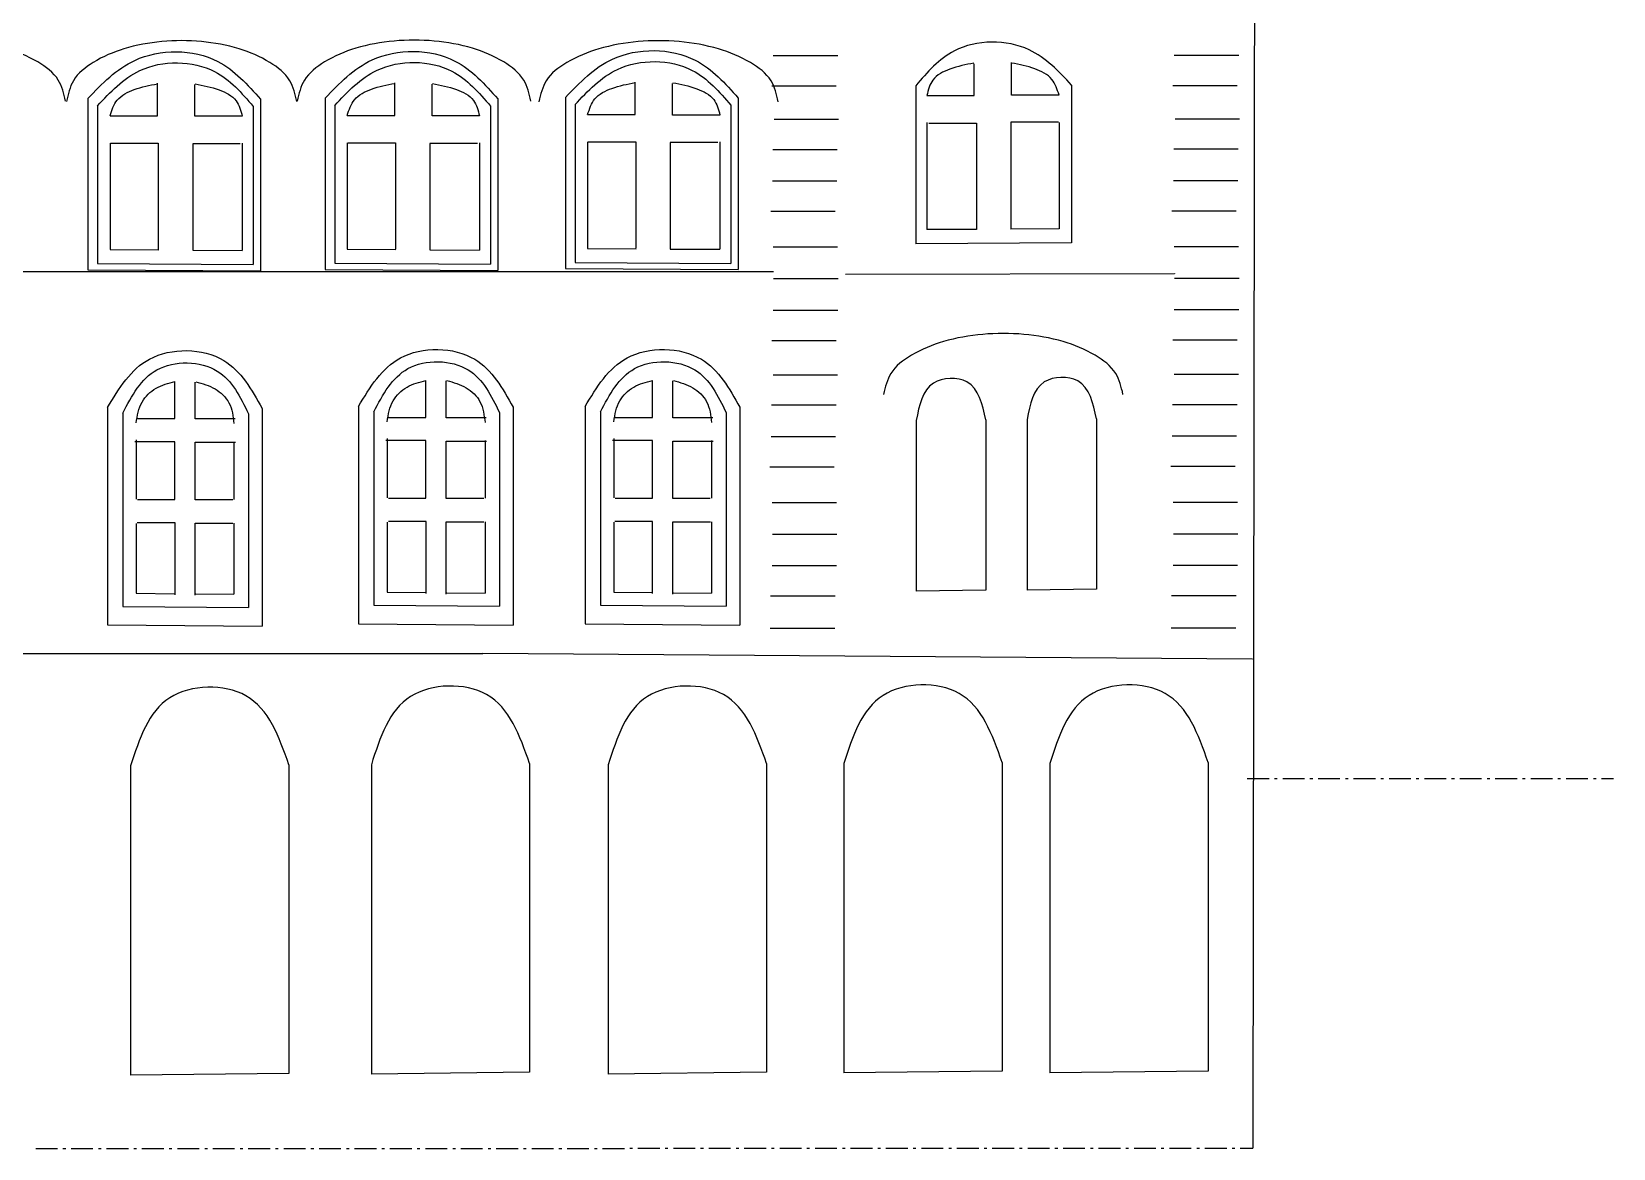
# Model space of a CAD drawing. Extents: x -12 to 217, y 107 to 256.
# Drawn here: x 100.7 to 216.7, y 106.9 to 188.9 of the extents above; entities that cross this region are included whole.
import ezdxf

# ---------------------------------------------------------------- set-up
doc = ezdxf.new("R2010")
doc.units = 0
doc.layers.add('Layer_1', color=7, linetype='CONTINUOUS')

msp = doc.modelspace()

# ---------------------------------------------------------------- linework, layer by layer
at = {"layer": 'Layer_1', "color": 7}
for points in [[(190.41545, 196.85167), (190.41545, 196.85167), (190.28047, 106.86639)], [(166.36117, 184.18014), (169.84542, 184.18014), (169.84542, 186.50401)], [(176.06646, 184.21765), (172.58221, 184.21765), (172.58221, 186.61026)], [(106.41517, 182.69355), (109.89942, 182.69355), (109.89942, 185.08616)], [(116.12046, 182.65604), (112.63621, 182.65604), (112.63621, 184.97991)], [(123.82624, 182.72058), (127.31049, 182.72058), (127.31049, 185.11319)], [(133.53153, 182.68307), (130.04728, 182.68307), (130.04728, 185.00695)], [(141.4694, 182.78007), (144.95365, 182.78007), (144.95365, 185.17268)], [(151.17469, 182.74256), (147.69044, 182.74256), (147.69044, 185.06643)], [(166.36117, 182.20765), (166.36117, 174.3301)], [(166.51328, 182.1618), (169.99753, 182.1618), (169.99753, 174.34578), (166.36117, 174.33008)], [(166.51328, 182.1618), (169.99753, 182.1618), (169.99753, 174.34578)], [(176.06646, 182.21008), (176.06646, 174.38958), (172.49306, 174.36768)], [(176.02086, 182.21415), (172.53661, 182.21415), (172.53661, 174.39813)], [(106.41517, 180.68598), (106.41517, 172.86548), (109.98857, 172.84358)], [(106.46077, 180.69005), (109.94502, 180.69005), (109.94502, 172.87403)], [(115.96835, 180.6377), (112.4841, 180.6377), (112.4841, 172.82168)], [(115.96835, 180.6377), (112.4841, 180.6377), (112.4841, 172.82168), (116.12046, 172.80598)], [(116.12046, 180.68355), (116.12046, 172.806)], [(123.82624, 180.71301), (123.82624, 172.89252), (127.39964, 172.87062)], [(123.87184, 180.71708), (127.35609, 180.71708), (127.35609, 172.90106)], [(133.37942, 180.66473), (129.89517, 180.66473), (129.89517, 172.84871)], [(133.37942, 180.66473), (129.89517, 180.66473), (129.89517, 172.84871), (133.53153, 172.83301)], [(133.53153, 180.71058), (133.53153, 172.83303)], [(141.4694, 180.7725), (141.4694, 172.952), (145.0428, 172.9301)], [(141.515, 180.77656), (144.99925, 180.77656), (144.99925, 172.96055)], [(151.02258, 180.72421), (147.53833, 180.72421), (147.53833, 172.9082)], [(151.02258, 180.72421), (147.53833, 180.72421), (147.53833, 172.9082), (151.17469, 172.8925)], [(151.17469, 180.77007), (151.17469, 172.89252)], [(108.38287, 160.45367), (111.17544, 160.45367), (111.17544, 163.16687)], [(115.59851, 160.42544), (112.66987, 160.42544), (112.66987, 163.13864)], [(126.80546, 160.54018), (129.59803, 160.54018), (129.59803, 163.25338)], [(134.02109, 160.51195), (131.09245, 160.51195), (131.09245, 163.22515)], [(143.43717, 160.54018), (146.22973, 160.54018), (146.22973, 163.25338)], [(150.6528, 160.51195), (147.72416, 160.51195), (147.72416, 163.22515)], [(170.695281, 160.351991), (170.695281, 147.847033), (165.588293, 147.771344)], [(165.588293, 160.304268), (165.588293, 147.771344)], [(178.82622, 160.42768), (178.82622, 147.922722), (173.719232, 147.847033)], [(173.719232, 160.379957), (173.719232, 147.847033)], [(108.43755, 154.52097), (111.17544, 154.52097), (111.17544, 158.74686), (108.23721, 158.74686)], [(108.33169, 158.90241), (108.33169, 154.54876)], [(115.41942, 154.49274), (112.66987, 154.49274), (112.66987, 158.71863), (115.62061, 158.71863)], [(115.51527, 158.75645), (115.51527, 154.5199)], [(126.86013, 154.60748), (129.59803, 154.60748), (129.59803, 158.83337), (126.6598, 158.83337)], [(126.75428, 158.98891), (126.75428, 154.63526)], [(133.84201, 154.57925), (131.09245, 154.57925), (131.09245, 158.80514), (134.0432, 158.80514)], [(133.93786, 158.84296), (133.93786, 154.60641)], [(143.49184, 154.60748), (146.22973, 154.60748), (146.22973, 158.83337), (143.2915, 158.83337)], [(143.38598, 158.98891), (143.38598, 154.63526)], [(150.47371, 154.57925), (147.72416, 154.57925), (147.72416, 158.80514), (150.6749, 158.80514)], [(150.56956, 158.84296), (150.56956, 154.60641)], [(108.33169, 152.75045), (108.33169, 147.62631), (111.15375, 147.59661)], [(111.18662, 147.51132), (111.18662, 152.80831), (108.42041, 152.80831)], [(112.65869, 147.48309), (112.65869, 152.78008), (115.4249, 152.78008)], [(115.51527, 152.77732), (115.51527, 147.55063)], [(126.75428, 152.83695), (126.75428, 147.71281), (129.57634, 147.68311)], [(129.6092, 147.59783), (129.6092, 152.89482), (126.843, 152.89482)], [(131.08128, 147.5696), (131.08128, 152.86659), (133.84748, 152.86659)], [(133.93786, 152.86383), (133.93786, 147.63713)], [(143.38598, 152.83695), (143.38598, 147.71281), (146.20804, 147.68311)], [(146.24091, 147.59783), (146.24091, 152.89482), (143.4747, 152.89482)], [(147.71298, 147.5696), (147.71298, 152.86659), (150.47919, 152.86659)], [(150.56956, 152.86383), (150.56956, 147.63713)], [(112.70561, 147.58022), (115.51527, 147.55062)], [(131.12819, 147.66673), (133.93786, 147.63713)], [(147.7599, 147.66673), (150.56956, 147.63713)], [(119.547537, 135.034193), (119.547537, 112.361453), (107.92895, 112.224221)], [(107.92895, 134.947666), (107.92895, 112.224221)], [(137.214537, 135.120713), (137.214537, 112.447973), (125.59595, 112.310741)], [(125.59595, 135.034186), (125.59595, 112.310741)], [(154.601537, 135.120713), (154.601537, 112.447973), (142.98295, 112.310741)], [(142.98295, 135.034186), (142.98295, 112.310741)], [(171.890537, 135.207243), (171.890537, 112.534503), (160.27195, 112.397271)], [(160.27195, 135.120716), (160.27195, 112.397271)], [(187.01005, 135.20748), (187.01005, 112.53477), (175.39145, 112.39754)], [(175.39145, 135.12095), (175.39145, 112.39754)]]:
    msp.add_lwpolyline(points, dxfattribs=at)
at = {"layer": 'Layer_1', "color": 5}
for points in [[(155.09509, 187.11857), (159.8228, 187.11857)], [(184.52555, 187.15004), (189.25326, 187.15004)], [(154.98644, 184.89656), (159.71415, 184.89656)], [(176.98804, 184.946527), (176.98804, 173.360957), (165.547188, 173.290833)], [(165.547188, 184.902312), (165.547188, 173.290833)], [(184.4169, 184.92803), (189.14461, 184.92803)], [(104.788059, 183.955423), (104.788059, 171.384152), (117.463408, 171.308061)], [(105.49356, 183.422527), (105.49356, 171.836957), (116.934412, 171.766833)], [(117.463408, 183.907446), (117.463408, 171.308061)], [(122.199159, 183.982423), (122.199159, 171.411152), (134.874508, 171.335061)], [(122.90466, 183.449527), (122.90466, 171.863957), (134.345512, 171.793833)], [(134.874508, 183.934446), (134.874508, 171.335061)], [(139.842259, 184.041923), (139.842259, 171.470652), (152.517608, 171.394561)], [(140.54786, 183.509027), (140.54786, 171.923457), (151.988712, 171.853333)], [(151.988712, 183.464812), (151.988712, 171.853333)], [(152.517608, 183.993946), (152.517608, 171.394561)], [(116.934412, 183.378312), (116.934412, 171.766833)], [(134.345512, 183.405312), (134.345512, 171.793833)], [(155.16387, 182.4481), (159.89158, 182.4481)], [(184.59433, 182.47957), (189.32204, 182.47957)], [(155.05522, 180.22609), (159.78293, 180.22609)], [(184.48568, 180.25756), (189.21339, 180.25756)], [(155.0263, 177.91264), (159.75401, 177.91264)], [(184.45676, 177.94411), (189.18447, 177.94411)], [(154.91765, 175.69063), (159.64536, 175.69063)], [(184.34811, 175.7221), (189.07582, 175.7221)], [(155.08374, 173.06159), (159.81145, 173.06159)], [(184.5142, 173.09306), (189.24191, 173.09306)], [(51.112786, 171.26471), (155.12075, 171.26471)], [(155.12075, 170.73554), (159.84846, 170.73554)], [(184.55121, 171.1089), (184.55147, 171.0931), (160.39365, 171.0301)], [(184.55121, 170.76701), (189.27892, 170.76701)], [(155.09183, 168.42209), (159.81954, 168.42209)], [(184.52229, 168.45356), (189.25, 168.45356)], [(154.98318, 166.20008), (159.71089, 166.20008)], [(184.41364, 166.23155), (189.14135, 166.23155)], [(184.5111, 163.71119), (189.23881, 163.71119)], [(155.08064, 163.67972), (159.80835, 163.67972)], [(154.97199, 161.45771), (159.6997, 161.45771)], [(184.40245, 161.48918), (189.13016, 161.48918)], [(106.2291, 161.261453), (106.2291, 145.303984), (117.576151, 145.207398)], [(107.354855, 160.86424), (107.354855, 146.666245), (116.575085, 146.580308)], [(116.575085, 160.810055), (116.575085, 146.580308)], [(117.576151, 161.200553), (117.576151, 145.207398)], [(124.6517, 161.347953), (124.6517, 145.390484), (135.998751, 145.293898)], [(125.777455, 160.95074), (125.777455, 146.752745), (134.997685, 146.666808)], [(134.997685, 160.896555), (134.997685, 146.666808)], [(135.998751, 161.287053), (135.998751, 145.293898)], [(141.2834, 161.347953), (141.2834, 145.390484), (152.630451, 145.293898)], [(142.409155, 160.95074), (142.409155, 146.752745), (151.629385, 146.666808)], [(151.629385, 160.896555), (151.629385, 146.666808)], [(152.630451, 161.287053), (152.630451, 145.293898)], [(154.94307, 159.14426), (159.67078, 159.14426)], [(184.37353, 159.17573), (189.10124, 159.17573)], [(154.83442, 156.92225), (159.56213, 156.92225)], [(184.26488, 156.95372), (188.99259, 156.95372)], [(155.00051, 154.29321), (159.72822, 154.29321)], [(184.43097, 154.32468), (189.15868, 154.32468)], [(155.03752, 151.96715), (159.76523, 151.96715)], [(184.46798, 151.99862), (189.19569, 151.99862)], [(155.0086, 149.6537), (159.73631, 149.6537)], [(184.43906, 149.68517), (189.16677, 149.68517)], [(154.89995, 147.43169), (159.62766, 147.43169)], [(184.33041, 147.46316), (189.05812, 147.46316)], [(154.8743, 145.0682), (159.60201, 145.0682)], [(184.30476, 145.09967), (189.03247, 145.09967)], [(71.863856, 143.1988), (133.76674, 143.1988)], [(190.25011, 142.80859), (190.2501, 142.79379), (133.76673, 143.19877)]]:
    msp.add_lwpolyline(points, dxfattribs=at)
for points, knots in [([(103.15777, 183.77621), (103.029449, 184.318725), (102.742333, 185.532592), (100.978447, 186.835754), (98.679658, 187.781367), (95.856249, 188.27496), (92.889005, 188.27496), (90.065596, 187.781366), (87.766806, 186.835754), (86.002918, 185.532593), (85.715801, 184.318726), (85.58748, 183.77621)], [0, 0, 0, 0, 1.628453, 3.64363, 6.196658, 9.127212, 12.149038, 15.079592, 17.632621, 19.647799, 21.276253, 21.276253, 21.276253, 21.276253]), ([(120.12448, 183.73195), (120.002695, 184.273257), (119.732774, 185.472989), (118.039286, 186.787303), (115.819902, 187.73556), (113.099523, 188.231026), (110.239667, 188.231026), (107.519288, 187.73556), (105.299904, 186.787303), (103.606416, 185.472989), (103.336495, 184.273257), (103.21471, 183.73195)], [0, 0, 0, 0, 1.622046, 3.595045, 6.067237, 8.891343, 11.799571, 14.623677, 17.09587, 19.068869, 20.690915, 20.690915, 20.690915, 20.690915]), ([(137.30715, 183.77069), (137.183041, 184.312435), (136.907034, 185.517218), (135.188345, 186.827616), (132.940565, 187.77486), (130.183412, 188.269648), (127.285218, 188.269648), (124.528065, 187.77486), (122.280285, 186.827616), (120.561596, 185.517218), (120.285589, 184.312435), (120.16148, 183.77069)], [0, 0, 0, 0, 1.624309, 3.612289, 6.113295, 8.975399, 11.924194, 14.786298, 17.287304, 19.275284, 20.899593, 20.899593, 20.899593, 20.899593]), ([(155.46368, 183.72644), (155.335358, 184.268956), (155.04824, 185.482823), (153.28435, 186.785985), (150.985557, 187.731596), (148.162147, 188.22519), (145.194903, 188.22519), (142.371493, 187.731597), (140.072704, 186.785984), (138.308817, 185.482822), (138.021701, 184.268955), (137.89338, 183.72644)], [0, 0, 0, 0, 1.628455, 3.643634, 6.196666, 9.127221, 12.149048, 15.079602, 17.632631, 19.647807, 21.276261, 21.276261, 21.276261, 21.276261]), ([(176.98804, 184.946527), (176.046887, 185.9525), (173.82865, 188.323514), (168.481695, 188.294009), (166.401116, 185.889285), (165.547188, 184.902319)], [0, 0, 0, 0, 4.046511, 9.537362, 13.359792, 13.359792, 13.359792, 13.359792]), ([(104.788059, 183.955423), (105.83491, 185.045987), (108.314253, 187.628862), (114.185591, 187.599192), (116.513258, 184.977588), (117.463408, 183.907454)], [0, 0, 0, 0, 4.445616, 10.528922, 14.72492, 14.72492, 14.72492, 14.72492]), ([(122.199159, 183.982423), (123.24601, 185.072987), (125.725353, 187.655862), (131.596691, 187.626192), (133.924358, 185.004588), (134.874508, 183.934454)], [0, 0, 0, 0, 4.445616, 10.528922, 14.72492, 14.72492, 14.72492, 14.72492]), ([(139.842259, 184.041923), (140.88911, 185.132487), (143.368453, 187.715362), (149.239791, 187.685692), (151.567458, 185.064088), (152.517608, 183.993954)], [0, 0, 0, 0, 4.445616, 10.528922, 14.72492, 14.72492, 14.72492, 14.72492]), ([(105.49356, 183.422527), (106.434713, 184.4285), (108.65295, 186.799514), (113.999905, 186.770009), (116.080484, 184.365285), (116.934412, 183.378319)], [0, 0, 0, 0, 4.046511, 9.537362, 13.359792, 13.359792, 13.359792, 13.359792]), ([(122.90466, 183.449527), (123.845813, 184.4555), (126.06405, 186.826514), (131.411005, 186.797009), (133.491584, 184.392285), (134.345512, 183.405319)], [0, 0, 0, 0, 4.046511, 9.537362, 13.359792, 13.359792, 13.359792, 13.359792]), ([(140.54786, 183.509027), (141.489013, 184.515), (143.70725, 186.886014), (149.054205, 186.856509), (151.134784, 184.451785), (151.988712, 183.464819)], [0, 0, 0, 0, 4.046511, 9.537362, 13.359792, 13.359792, 13.359792, 13.359792]), ([(180.76009, 162.23051), (180.631769, 162.773025), (180.344653, 163.986892), (178.580766, 165.290054), (176.281977, 166.235667), (173.458567, 166.72926), (170.491323, 166.72926), (167.667913, 166.235667), (165.369124, 165.290054), (163.605237, 163.986892), (163.318121, 162.773025), (163.1898, 162.23051)], [0, 0, 0, 0, 1.628453, 3.64363, 6.196659, 9.127213, 12.14904, 15.079595, 17.632623, 19.6478, 21.276253, 21.276253, 21.276253, 21.276253]), ([(106.2291, 161.261453), (107.081481, 162.671808), (108.918655, 165.711609), (115.117858, 165.624013), (116.809646, 162.579811), (117.576151, 161.200562)], [0, 0, 0, 0, 4.713981, 10.160252, 14.671944, 14.671944, 14.671944, 14.671944]), ([(124.6517, 161.347953), (125.504081, 162.758308), (127.341255, 165.798109), (133.540458, 165.710513), (135.232246, 162.666311), (135.998751, 161.287062)], [0, 0, 0, 0, 4.713981, 10.160252, 14.671944, 14.671944, 14.671944, 14.671944]), ([(141.2834, 161.347953), (142.135781, 162.758308), (143.972955, 165.798109), (150.172158, 165.710513), (151.863946, 162.666311), (152.630451, 161.287062)], [0, 0, 0, 0, 4.713981, 10.160252, 14.671944, 14.671944, 14.671944, 14.671944]), ([(107.354855, 160.86424), (108.021675, 162.126665), (109.418536, 164.771208), (114.700253, 164.682213), (115.977993, 162.043256), (116.575085, 160.810064)], [0, 0, 0, 0, 4.042341, 8.467943, 12.350256, 12.350256, 12.350256, 12.350256]), ([(125.777455, 160.95074), (126.444275, 162.213165), (127.841136, 164.857708), (133.122853, 164.768713), (134.400593, 162.129756), (134.997685, 160.896564)], [0, 0, 0, 0, 4.042341, 8.467943, 12.350256, 12.350256, 12.350256, 12.350256]), ([(142.409155, 160.95074), (143.075975, 162.213165), (144.472836, 164.857708), (149.754553, 164.768713), (151.032293, 162.129756), (151.629385, 160.896564)], [0, 0, 0, 0, 4.042341, 8.467943, 12.350256, 12.350256, 12.350256, 12.350256]), ([(189.882, 134.02), (189.945605, 134.02), (190.191333, 134.02), (190.724667, 134.02), (191.194395, 134.02), (191.482, 134.02)], [0, 0, 0, 0, 0.190815, 0.737185, 1.6, 1.6, 1.6, 1.6]), ([(191.883, 134.02), (191.904877, 134.02), (191.949, 134.02), (192.015667, 134.02), (192.060457, 134.02), (192.083, 134.02)], [0, 0, 0, 0, 0.06563, 0.13237, 0.2, 0.2, 0.2, 0.2]), ([(192.483, 134.02), (192.649407, 134.02), (192.993778, 134.02), (193.526778, 134.02), (193.89337, 134.02), (194.082, 134.02)], [0, 0, 0, 0, 0.499222, 1.033111, 1.599, 1.599, 1.599, 1.599]), ([(194.482, 134.02), (194.504012, 134.02), (194.548111, 134.02), (194.614444, 134.02), (194.658765, 134.02), (194.681, 134.02)], [0, 0, 0, 0, 0.066037, 0.132296, 0.199, 0.199, 0.199, 0.199]), ([(195.082, 134.02), (195.254568, 134.02), (195.605111, 134.02), (196.138444, 134.02), (196.49921, 134.02), (196.682, 134.02)], [0, 0, 0, 0, 0.517704, 1.05163, 1.6, 1.6, 1.6, 1.6]), ([(197.082, 134.02), (197.104247, 134.02), (197.148667, 134.02), (197.215333, 134.02), (197.259753, 134.02), (197.282, 134.02)], [0, 0, 0, 0, 0.066741, 0.133259, 0.2, 0.2, 0.2, 0.2]), ([(197.683, 134.02), (197.85816, 134.02), (198.211222, 134.02), (198.744556, 134.02), (199.102728, 134.02), (199.283, 134.02)], [0, 0, 0, 0, 0.525481, 1.059185, 1.6, 1.6, 1.6, 1.6]), ([(199.683, 134.02), (199.705321, 134.02), (199.749889, 134.02), (199.816556, 134.02), (199.860901, 134.02), (199.883, 134.02)], [0, 0, 0, 0, 0.066963, 0.133704, 0.2, 0.2, 0.2, 0.2]), ([(200.283, 134.02), (200.459642, 134.02), (200.814111, 134.02), (201.347444, 134.02), (201.704136, 134.02), (201.883, 134.02)], [0, 0, 0, 0, 0.529926, 1.063407, 1.6, 1.6, 1.6, 1.6]), ([(202.282, 134.02), (202.304099, 134.02), (202.348444, 134.02), (202.415111, 134.02), (202.459679, 134.02), (202.482, 134.02)], [0, 0, 0, 0, 0.066296, 0.133037, 0.2, 0.2, 0.2, 0.2]), ([(202.881, 134.02), (203.058815, 134.02), (203.414444, 134.02), (203.947444, 134.02), (204.30263, 134.02), (204.48, 134.02)], [0, 0, 0, 0, 0.533444, 1.066889, 1.599, 1.599, 1.599, 1.599]), ([(205.481, 134.02), (205.66016, 134.02), (206.017222, 134.02), (206.550556, 134.02), (206.904728, 134.02), (207.081, 134.02)], [0, 0, 0, 0, 0.537481, 1.071185, 1.6, 1.6, 1.6, 1.6]), ([(207.481, 134.02), (207.503321, 134.02), (207.547889, 134.02), (207.614556, 134.02), (207.658901, 134.02), (207.681, 134.02)], [0, 0, 0, 0, 0.066963, 0.133704, 0.2, 0.2, 0.2, 0.2]), ([(208.081, 134.02), (208.261852, 134.02), (208.620444, 134.02), (209.153444, 134.02), (209.505593, 134.02), (209.68, 134.02)], [0, 0, 0, 0, 0.542556, 1.075778, 1.599, 1.599, 1.599, 1.599]), ([(210.08, 134.02), (210.102321, 134.02), (210.146889, 134.02), (210.213556, 134.02), (210.257901, 134.02), (210.28, 134.02)], [0, 0, 0, 0, 0.066963, 0.133704, 0.2, 0.2, 0.2, 0.2]), ([(210.68, 134.02), (210.863901, 134.02), (211.225778, 134.02), (211.759111, 134.02), (212.108543, 134.02), (212.28, 134.02)], [0, 0, 0, 0, 0.551704, 1.08563, 1.6, 1.6, 1.6, 1.6]), ([(212.68, 134.02), (212.702321, 134.02), (212.746889, 134.02), (212.813556, 134.02), (212.857901, 134.02), (212.88, 134.02)], [0, 0, 0, 0, 0.066963, 0.133704, 0.2, 0.2, 0.2, 0.2]), ([(213.281, 134.02), (213.473481, 134.02), (213.844, 134.02), (214.377, 134.02), (214.717519, 134.02), (214.88, 134.02)], [0, 0, 0, 0, 0.577444, 1.111556, 1.599, 1.599, 1.599, 1.599]), ([(215.281, 134.02), (215.303765, 134.02), (215.348778, 134.02), (215.415444, 134.02), (215.459346, 134.02), (215.481, 134.02)], [0, 0, 0, 0, 0.068296, 0.135037, 0.2, 0.2, 0.2, 0.2]), ([(215.881, 134.02), (216.038383, 134.02), (216.293889, 134.02), (216.583222, 134.02), (216.715173, 134.02), (216.749, 134.02)], [0, 0, 0, 0, 0.472148, 0.766519, 0.868, 0.868, 0.868, 0.868]), ([(100.964, 106.859), (101.141914, 106.859), (101.497667, 106.859), (102.031333, 106.859), (102.387086, 106.859), (102.565, 106.859)], [0, 0, 0, 0, 0.533741, 1.067259, 1.601, 1.601, 1.601, 1.601]), ([(102.964, 106.859), (102.986247, 106.859), (103.030667, 106.859), (103.097333, 106.859), (103.141753, 106.859), (103.164, 106.859)], [0, 0, 0, 0, 0.066741, 0.133259, 0.2, 0.2, 0.2, 0.2]), ([(103.563, 106.859), (103.740988, 106.859), (104.096889, 106.859), (104.630556, 106.859), (104.986235, 106.859), (105.164, 106.859)], [0, 0, 0, 0, 0.533963, 1.067704, 1.601, 1.601, 1.601, 1.601]), ([(105.563, 106.859), (105.585247, 106.859), (105.629667, 106.859), (105.696333, 106.859), (105.740753, 106.859), (105.763, 106.859)], [0, 0, 0, 0, 0.066741, 0.133259, 0.2, 0.2, 0.2, 0.2]), ([(106.162, 106.859), (106.339914, 106.859), (106.695667, 106.859), (107.229333, 106.859), (107.585086, 106.859), (107.763, 106.859)], [0, 0, 0, 0, 0.533741, 1.067259, 1.601, 1.601, 1.601, 1.601]), ([(108.163, 106.859), (108.185086, 106.859), (108.229333, 106.859), (108.295667, 106.859), (108.339914, 106.859), (108.362, 106.859)], [0, 0, 0, 0, 0.066259, 0.132741, 0.199, 0.199, 0.199, 0.199]), ([(108.762, 106.86), (108.939901, 106.86), (109.295556, 106.86), (109.828889, 106.86), (110.184321, 106.86), (110.362, 106.86)], [0, 0, 0, 0, 0.533704, 1.066963, 1.6, 1.6, 1.6, 1.6]), ([(110.763, 106.86), (110.785099, 106.86), (110.829444, 106.86), (110.896111, 106.86), (110.940679, 106.86), (110.963, 106.86)], [0, 0, 0, 0, 0.066296, 0.133037, 0.2, 0.2, 0.2, 0.2]), ([(111.363, 106.86), (111.540901, 106.86), (111.896556, 106.86), (112.429889, 106.86), (112.785321, 106.86), (112.963, 106.86)], [0, 0, 0, 0, 0.533704, 1.066963, 1.6, 1.6, 1.6, 1.6]), ([(113.363, 106.86), (113.385247, 106.86), (113.429667, 106.86), (113.496333, 106.86), (113.540753, 106.86), (113.563, 106.86)], [0, 0, 0, 0, 0.066741, 0.133259, 0.2, 0.2, 0.2, 0.2]), ([(113.962, 106.86), (114.139988, 106.86), (114.495889, 106.86), (115.029556, 106.86), (115.385235, 106.86), (115.563, 106.86)], [0, 0, 0, 0, 0.533963, 1.067704, 1.601, 1.601, 1.601, 1.601]), ([(115.964, 106.86), (115.986086, 106.86), (116.030333, 106.86), (116.096667, 106.86), (116.140914, 106.86), (116.163, 106.86)], [0, 0, 0, 0, 0.066259, 0.132741, 0.199, 0.199, 0.199, 0.199]), ([(116.563, 106.86), (116.740975, 106.86), (117.096778, 106.86), (117.630111, 106.86), (117.985469, 106.86), (118.163, 106.86)], [0, 0, 0, 0, 0.533926, 1.067407, 1.6, 1.6, 1.6, 1.6]), ([(118.564, 106.86), (118.586086, 106.86), (118.630333, 106.86), (118.696667, 106.86), (118.740914, 106.86), (118.763, 106.86)], [0, 0, 0, 0, 0.066259, 0.132741, 0.199, 0.199, 0.199, 0.199]), ([(119.163, 106.86), (119.341136, 106.860002), (119.697111, 106.860007), (120.230778, 106.860192), (120.586309, 106.860731), (120.764, 106.861)], [0, 0, 0, 0, 0.534407, 1.067926, 1.601001, 1.601001, 1.601001, 1.601001]), ([(121.764, 106.861), (121.942123, 106.861), (122.298, 106.861), (122.831333, 106.861), (123.186543, 106.861), (123.364, 106.861)], [0, 0, 0, 0, 0.53437, 1.06763, 1.6, 1.6, 1.6, 1.6]), ([(123.765, 106.861), (123.787247, 106.861), (123.831667, 106.861), (123.898333, 106.861), (123.942753, 106.861), (123.965, 106.861)], [0, 0, 0, 0, 0.066741, 0.133259, 0.2, 0.2, 0.2, 0.2]), ([(124.364, 106.861), (124.542123, 106.861), (124.898, 106.861), (125.431333, 106.861), (125.786543, 106.861), (125.964, 106.861)], [0, 0, 0, 0, 0.53437, 1.06763, 1.6, 1.6, 1.6, 1.6]), ([(126.364, 106.861), (126.386099, 106.861), (126.430444, 106.861), (126.497111, 106.861), (126.541679, 106.861), (126.564, 106.861)], [0, 0, 0, 0, 0.066296, 0.133037, 0.2, 0.2, 0.2, 0.2]), ([(126.963, 106.861), (127.14121, 106.861), (127.497333, 106.861), (128.031, 106.861), (128.386457, 106.861), (128.564, 106.861)], [0, 0, 0, 0, 0.53463, 1.06837, 1.601, 1.601, 1.601, 1.601]), ([(128.964, 106.861), (128.986086, 106.861), (129.030333, 106.861), (129.096667, 106.861), (129.140914, 106.861), (129.163, 106.861)], [0, 0, 0, 0, 0.066259, 0.132741, 0.199, 0.199, 0.199, 0.199]), ([(129.563, 106.861), (129.74121, 106.861), (130.097333, 106.861), (130.631, 106.861), (130.986457, 106.861), (131.164, 106.861)], [0, 0, 0, 0, 0.53463, 1.06837, 1.601, 1.601, 1.601, 1.601]), ([(131.564, 106.861), (131.586086, 106.861), (131.630333, 106.861), (131.696667, 106.861), (131.740914, 106.861), (131.763, 106.861)], [0, 0, 0, 0, 0.066259, 0.132741, 0.199, 0.199, 0.199, 0.199]), ([(132.164, 106.861), (132.342111, 106.861269), (132.697889, 106.861807), (133.230889, 106.861993), (133.585778, 106.861998), (133.763, 106.862)], [0, 0, 0, 0, 0.534334, 1.067334, 1.599001, 1.599001, 1.599001, 1.599001]), ([(134.164, 106.862), (134.186247, 106.862), (134.230667, 106.862), (134.297333, 106.862), (134.341753, 106.862), (134.364, 106.862)], [0, 0, 0, 0, 0.066741, 0.133259, 0.2, 0.2, 0.2, 0.2]), ([(134.764, 106.862), (134.942198, 106.862), (135.298222, 106.862), (135.831556, 106.862), (136.186691, 106.862), (136.364, 106.862)], [0, 0, 0, 0, 0.534593, 1.068074, 1.6, 1.6, 1.6, 1.6]), ([(136.765, 106.862), (136.787086, 106.862), (136.831333, 106.862), (136.897667, 106.862), (136.941914, 106.862), (136.964, 106.862)], [0, 0, 0, 0, 0.066259, 0.132741, 0.199, 0.199, 0.199, 0.199]), ([(137.365, 106.862), (137.543198, 106.862), (137.899222, 106.862), (138.432556, 106.862), (138.787691, 106.862), (138.965, 106.862)], [0, 0, 0, 0, 0.534593, 1.068074, 1.6, 1.6, 1.6, 1.6]), ([(139.366, 106.862), (139.388086, 106.862), (139.432333, 106.862), (139.498667, 106.862), (139.542914, 106.862), (139.565, 106.862)], [0, 0, 0, 0, 0.066259, 0.132741, 0.199, 0.199, 0.199, 0.199]), ([(139.964, 106.862), (140.142432, 106.862), (140.498778, 106.862), (141.032444, 106.862), (141.387679, 106.862), (141.565, 106.862)], [0, 0, 0, 0, 0.535296, 1.069037, 1.601, 1.601, 1.601, 1.601]), ([(141.965, 106.862), (141.987099, 106.862), (142.031444, 106.862), (142.098111, 106.862), (142.142679, 106.862), (142.165, 106.862)], [0, 0, 0, 0, 0.066296, 0.133037, 0.2, 0.2, 0.2, 0.2]), ([(142.564, 106.862), (142.742346, 106.862), (143.098444, 106.862), (143.631778, 106.862), (143.986765, 106.862), (144.164, 106.862)], [0, 0, 0, 0, 0.535037, 1.068296, 1.6, 1.6, 1.6, 1.6]), ([(145.163, 106.863), (145.34142, 106.863), (145.697667, 106.863), (146.231, 106.863), (146.585914, 106.863), (146.763, 106.863)], [0, 0, 0, 0, 0.535259, 1.068741, 1.6, 1.6, 1.6, 1.6]), ([(147.163, 106.863), (147.185247, 106.863), (147.229667, 106.863), (147.296333, 106.863), (147.340753, 106.863), (147.363, 106.863)], [0, 0, 0, 0, 0.066741, 0.133259, 0.2, 0.2, 0.2, 0.2]), ([(147.762, 106.863), (147.94058, 106.863), (148.297, 106.863), (148.830667, 106.863), (149.185753, 106.863), (149.363, 106.863)], [0, 0, 0, 0, 0.535741, 1.069259, 1.601, 1.601, 1.601, 1.601]), ([(149.763, 106.863), (149.785247, 106.863), (149.829667, 106.863), (149.896333, 106.863), (149.940753, 106.863), (149.963, 106.863)], [0, 0, 0, 0, 0.066741, 0.133259, 0.2, 0.2, 0.2, 0.2]), ([(150.362, 106.863), (150.540654, 106.863), (150.897222, 106.863), (151.430889, 106.863), (151.785901, 106.863), (151.963, 106.863)], [0, 0, 0, 0, 0.535963, 1.069704, 1.601, 1.601, 1.601, 1.601]), ([(152.963, 106.863), (153.141654, 106.863), (153.498222, 106.863), (154.031889, 106.863), (154.386901, 106.863), (154.564, 106.863)], [0, 0, 0, 0, 0.535963, 1.069704, 1.601, 1.601, 1.601, 1.601]), ([(154.964, 106.863), (154.986235, 106.863), (155.030556, 106.863), (155.096889, 106.863), (155.140988, 106.863), (155.163, 106.863)], [0, 0, 0, 0, 0.066704, 0.132963, 0.199, 0.199, 0.199, 0.199]), ([(155.563, 106.863), (155.741802, 106.863269), (156.098444, 106.863806), (156.632111, 106.863993), (156.986975, 106.863998), (157.164, 106.864)], [0, 0, 0, 0, 0.536408, 1.069926, 1.601001, 1.601001, 1.601001, 1.601001]), ([(157.564, 106.864), (157.586247, 106.864), (157.630667, 106.864), (157.697333, 106.864), (157.741753, 106.864), (157.764, 106.864)], [0, 0, 0, 0, 0.066741, 0.133259, 0.2, 0.2, 0.2, 0.2]), ([(158.165, 106.864), (158.34379, 106.864), (158.700333, 106.864), (159.233667, 106.864), (159.58821, 106.864), (159.765, 106.864)], [0, 0, 0, 0, 0.53637, 1.06963, 1.6, 1.6, 1.6, 1.6]), ([(160.765, 106.864), (160.944099, 106.864), (161.301111, 106.864), (161.834778, 106.864), (162.189346, 106.864), (162.366, 106.864)], [0, 0, 0, 0, 0.537296, 1.071037, 1.601, 1.601, 1.601, 1.601]), ([(162.766, 106.864), (162.788086, 106.864), (162.832333, 106.864), (162.898667, 106.864), (162.942914, 106.864), (162.965, 106.864)], [0, 0, 0, 0, 0.066259, 0.132741, 0.199, 0.199, 0.199, 0.199]), ([(163.364, 106.864), (163.543333, 106.864), (163.900667, 106.864), (164.434667, 106.864), (164.789333, 106.864), (164.966, 106.864)], [0, 0, 0, 0, 0.538, 1.072, 1.602, 1.602, 1.602, 1.602]), ([(165.967, 106.864), (166.146469, 106.864), (166.503778, 106.864), (167.037444, 106.864), (167.391642, 106.864), (167.568, 106.864)], [0, 0, 0, 0, 0.538407, 1.071926, 1.601, 1.601, 1.601, 1.601]), ([(167.968, 106.864), (167.990333, 106.864269), (168.034998, 106.864807), (168.102, 106.864993), (168.146667, 106.864998), (168.169, 106.865)], [0, 0, 0, 0, 0.067004, 0.134004, 0.201004, 0.201004, 0.201004, 0.201004]), ([(168.57, 106.865), (168.749432, 106.865), (169.106444, 106.865), (169.639111, 106.865), (169.992346, 106.865), (170.168, 106.865)], [0, 0, 0, 0, 0.538296, 1.071037, 1.598, 1.598, 1.598, 1.598]), ([(171.168, 106.865), (171.347901, 106.865), (171.705556, 106.865), (172.238889, 106.865), (172.592321, 106.865), (172.768, 106.865)], [0, 0, 0, 0, 0.539704, 1.072963, 1.6, 1.6, 1.6, 1.6]), ([(173.168, 106.865), (173.190321, 106.865), (173.234889, 106.865), (173.301556, 106.865), (173.345901, 106.865), (173.368, 106.865)], [0, 0, 0, 0, 0.066963, 0.133704, 0.2, 0.2, 0.2, 0.2]), ([(173.768, 106.865), (173.948346, 106.865), (174.306444, 106.865), (174.839778, 106.865), (175.192765, 106.865), (175.368, 106.865)], [0, 0, 0, 0, 0.541037, 1.074296, 1.6, 1.6, 1.6, 1.6]), ([(175.768, 106.865), (175.790247, 106.865), (175.834667, 106.865), (175.901333, 106.865), (175.945753, 106.865), (175.968, 106.865)], [0, 0, 0, 0, 0.066741, 0.133259, 0.2, 0.2, 0.2, 0.2]), ([(176.368, 106.865), (176.548864, 106.865), (176.907556, 106.865), (177.440889, 106.865), (177.793358, 106.865), (177.968, 106.865)], [0, 0, 0, 0, 0.542593, 1.076074, 1.6, 1.6, 1.6, 1.6]), ([(178.97, 106.865), (179.151679, 106.86506), (179.511111, 106.86518), (180.044444, 106.86581), (180.396099, 106.865937), (180.57, 106.866)], [0, 0, 0, 0, 0.545037, 1.078297, 1.6, 1.6, 1.6, 1.6]), ([(180.97, 106.866), (180.992321, 106.866), (181.036889, 106.866), (181.103556, 106.866), (181.147901, 106.866), (181.17, 106.866)], [0, 0, 0, 0, 0.066963, 0.133704, 0.2, 0.2, 0.2, 0.2]), ([(181.569, 106.866), (181.752086, 106.866), (182.113, 106.866), (182.646333, 106.866), (182.99658, 106.866), (183.169, 106.866)], [0, 0, 0, 0, 0.549259, 1.082741, 1.6, 1.6, 1.6, 1.6]), ([(183.569, 106.866), (183.591235, 106.866), (183.635556, 106.866), (183.701889, 106.866), (183.745988, 106.866), (183.768, 106.866)], [0, 0, 0, 0, 0.066704, 0.132963, 0.199, 0.199, 0.199, 0.199]), ([(184.168, 106.866), (184.353889, 106.866), (184.717444, 106.866), (185.250444, 106.866), (185.597556, 106.866), (185.767, 106.866)], [0, 0, 0, 0, 0.557667, 1.090667, 1.599, 1.599, 1.599, 1.599]), ([(186.167, 106.866), (186.189469, 106.866), (186.234111, 106.866), (186.300778, 106.866), (186.344975, 106.866), (186.367, 106.866)], [0, 0, 0, 0, 0.067407, 0.133926, 0.2, 0.2, 0.2, 0.2]), ([(186.768, 106.866), (186.962728, 106.866), (187.335444, 106.866), (187.869111, 106.866), (188.208049, 106.866), (188.369, 106.866)], [0, 0, 0, 0, 0.584185, 1.118148, 1.601, 1.601, 1.601, 1.601]), ([(188.768, 106.866), (188.790679, 106.866), (188.835444, 106.866), (188.901778, 106.866), (188.945432, 106.866), (188.967, 106.866)], [0, 0, 0, 0, 0.068037, 0.134296, 0.199, 0.199, 0.199, 0.199]), ([(189.368, 106.866), (189.535704, 106.866), (189.805333, 106.866), (190.109333, 106.866), (190.24563, 106.866), (190.28, 106.866)], [0, 0, 0, 0, 0.503111, 0.808889, 0.912, 0.912, 0.912, 0.912])]:
    msp.add_open_spline(points, degree=3, knots=knots, dxfattribs=at)
at = {"layer": 'Layer_1', "color": 7}
for points, knots in [([(169.81342, 186.55975), (169.228308, 186.444379), (168.165009, 186.23472), (166.69492, 185.502963), (166.465068, 184.591949), (166.36117, 184.18015)], [0, 0, 0, 0, 1.813322, 3.295273, 4.517724, 4.517724, 4.517724, 4.517724]), ([(176.06646, 184.21765), (175.931722, 184.631878), (175.639998, 185.528732), (174.203536, 186.256524), (173.158563, 186.457566), (172.59027, 186.5669)], [0, 0, 0, 0, 1.262005, 2.732396, 4.485386, 4.485386, 4.485386, 4.485386]), ([(106.41517, 182.69355), (106.549908, 183.107778), (106.841633, 184.004633), (108.278099, 184.732425), (109.323074, 184.933466), (109.89137, 185.0428)], [0, 0, 0, 0, 1.262006, 2.732398, 4.485395, 4.485395, 4.485395, 4.485395]), ([(112.66821, 185.03566), (113.253324, 184.920286), (114.316624, 184.710623), (115.786712, 183.978863), (116.016562, 183.067849), (116.12046, 182.65605)], [0, 0, 0, 0, 1.813328, 3.295278, 4.517729, 4.517729, 4.517729, 4.517729]), ([(123.82624, 182.72058), (123.960978, 183.13481), (124.2527, 184.031667), (125.689165, 184.759458), (126.734137, 184.960504), (127.30243, 185.06984)], [0, 0, 0, 0, 1.26201, 2.732401, 4.485392, 4.485392, 4.485392, 4.485392]), ([(130.07928, 185.06269), (130.664392, 184.947316), (131.72769, 184.737652), (133.197778, 184.005898), (133.427631, 183.094887), (133.53153, 182.68309)], [0, 0, 0, 0, 1.813324, 3.295274, 4.517719, 4.517719, 4.517719, 4.517719]), ([(141.4694, 182.78007), (141.604138, 183.194297), (141.895862, 184.091151), (143.332326, 184.818938), (144.377297, 185.019984), (144.94559, 185.12932)], [0, 0, 0, 0, 1.262003, 2.732393, 4.485384, 4.485384, 4.485384, 4.485384]), ([(147.72244, 185.12217), (148.307552, 185.006799), (149.370851, 184.79714), (150.84094, 184.065383), (151.070792, 183.154369), (151.17469, 182.74257)], [0, 0, 0, 0, 1.813322, 3.295273, 4.517724, 4.517724, 4.517724, 4.517724]), ([(108.33169, 160.13125), (108.420668, 160.669273), (108.58979, 161.691906), (109.756435, 162.799421), (110.700571, 163.048482), (111.17691, 163.17414)], [0, 0, 0, 0, 1.598928, 3.039124, 4.505622, 4.505622, 4.505622, 4.505622]), ([(112.71397, 163.16244), (113.201377, 163.026833), (114.157553, 162.760805), (115.328566, 161.638764), (115.45151, 160.614661), (115.51527, 160.08355)], [0, 0, 0, 0, 1.508484, 2.959285, 4.522259, 4.522259, 4.522259, 4.522259]), ([(126.75428, 160.21776), (126.843257, 160.75578), (127.012379, 161.77841), (128.179019, 162.885924), (129.123152, 163.13499), (129.59949, 163.26065)], [0, 0, 0, 0, 1.598921, 3.039114, 4.505611, 4.505611, 4.505611, 4.505611]), ([(131.13655, 163.24894), (131.623959, 163.113334), (132.580137, 162.847309), (133.751156, 161.725273), (133.8741, 160.70117), (133.93786, 160.17006)], [0, 0, 0, 0, 1.50849, 2.959289, 4.522261, 4.522261, 4.522261, 4.522261]), ([(143.38598, 160.21776), (143.474958, 160.75578), (143.644082, 161.778412), (144.810726, 162.885923), (145.754861, 163.13499), (146.2312, 163.26065)], [0, 0, 0, 0, 1.598921, 3.039118, 4.505618, 4.505618, 4.505618, 4.505618]), ([(147.76826, 163.24894), (148.255667, 163.113334), (149.211841, 162.847308), (150.382856, 161.725272), (150.5058, 160.70117), (150.56956, 160.17006)], [0, 0, 0, 0, 1.508483, 2.95928, 4.522253, 4.522253, 4.522253, 4.522253]), ([(170.695281, 160.351991), (170.441766, 161.506708), (169.988939, 163.569246), (166.191062, 163.445745), (165.803046, 161.423512), (165.588293, 160.304275)], [0, 0, 0, 0, 3.118913, 5.570957, 8.610193, 8.610193, 8.610193, 8.610193]), ([(178.82622, 160.42768), (178.572704, 161.582397), (178.119878, 163.644935), (174.322001, 163.521434), (173.933985, 161.499201), (173.719232, 160.379964)], [0, 0, 0, 0, 3.118913, 5.570957, 8.610193, 8.610193, 8.610193, 8.610193]), ([(119.547537, 135.034193), (118.818608, 137.086629), (117.408484, 141.0571), (109.829566, 140.871635), (108.569944, 136.945569), (107.92895, 134.947679)], [0, 0, 0, 0, 5.968283, 11.545745, 17.324864, 17.324864, 17.324864, 17.324864]), ([(137.214537, 135.120713), (136.485608, 137.173149), (135.075484, 141.14362), (127.496566, 140.958155), (126.236944, 137.032089), (125.59595, 135.034199)], [0, 0, 0, 0, 5.968283, 11.545745, 17.324864, 17.324864, 17.324864, 17.324864]), ([(154.601537, 135.120713), (153.872608, 137.173149), (152.462484, 141.14362), (144.883566, 140.958155), (143.623944, 137.032089), (142.98295, 135.034199)], [0, 0, 0, 0, 5.968283, 11.545745, 17.324864, 17.324864, 17.324864, 17.324864]), ([(171.890537, 135.207243), (171.161608, 137.259679), (169.751484, 141.23015), (162.172566, 141.044685), (160.912944, 137.118619), (160.27195, 135.120729)], [0, 0, 0, 0, 5.968283, 11.545745, 17.324864, 17.324864, 17.324864, 17.324864]), ([(187.01005, 135.20748), (186.281118, 137.259911), (184.870987, 141.230378), (177.292076, 141.04492), (176.032447, 137.118862), (175.39145, 135.12098)], [0, 0, 0, 0, 5.96828, 11.545748, 17.32485, 17.32485, 17.32485, 17.32485])]:
    msp.add_open_spline(points, degree=3, knots=knots, dxfattribs=at)
at = {"layer": 'Layer_1', "color": 5}
for points in [[(204.88, 134.02), (204.902333, 134.02), (204.947, 134.02), (205.014, 134.02), (205.058667, 134.02), (205.081, 134.02)], [(121.163, 106.861), (121.185333, 106.861), (121.23, 106.861), (121.297, 106.861), (121.341667, 106.861), (121.364, 106.861)], [(144.563, 106.863), (144.585333, 106.863), (144.63, 106.863), (144.697, 106.863), (144.741667, 106.863), (144.764, 106.863)], [(152.362, 106.863), (152.384333, 106.863), (152.429, 106.863), (152.496, 106.863), (152.540667, 106.863), (152.563, 106.863)], [(160.164, 106.864), (160.186333, 106.864), (160.231, 106.864), (160.298, 106.864), (160.342667, 106.864), (160.365, 106.864)], [(165.366, 106.864), (165.388333, 106.864), (165.433, 106.864), (165.5, 106.864), (165.544667, 106.864), (165.567, 106.864)], [(170.568, 106.865), (170.590333, 106.865), (170.635, 106.865), (170.702, 106.865), (170.746667, 106.865), (170.769, 106.865)], [(178.369, 106.865), (178.391333, 106.865), (178.436, 106.865), (178.503, 106.865), (178.547667, 106.865), (178.57, 106.865)]]:
    msp.add_open_spline(points, degree=3, dxfattribs=at)

doc.saveas('drawing.dxf')
